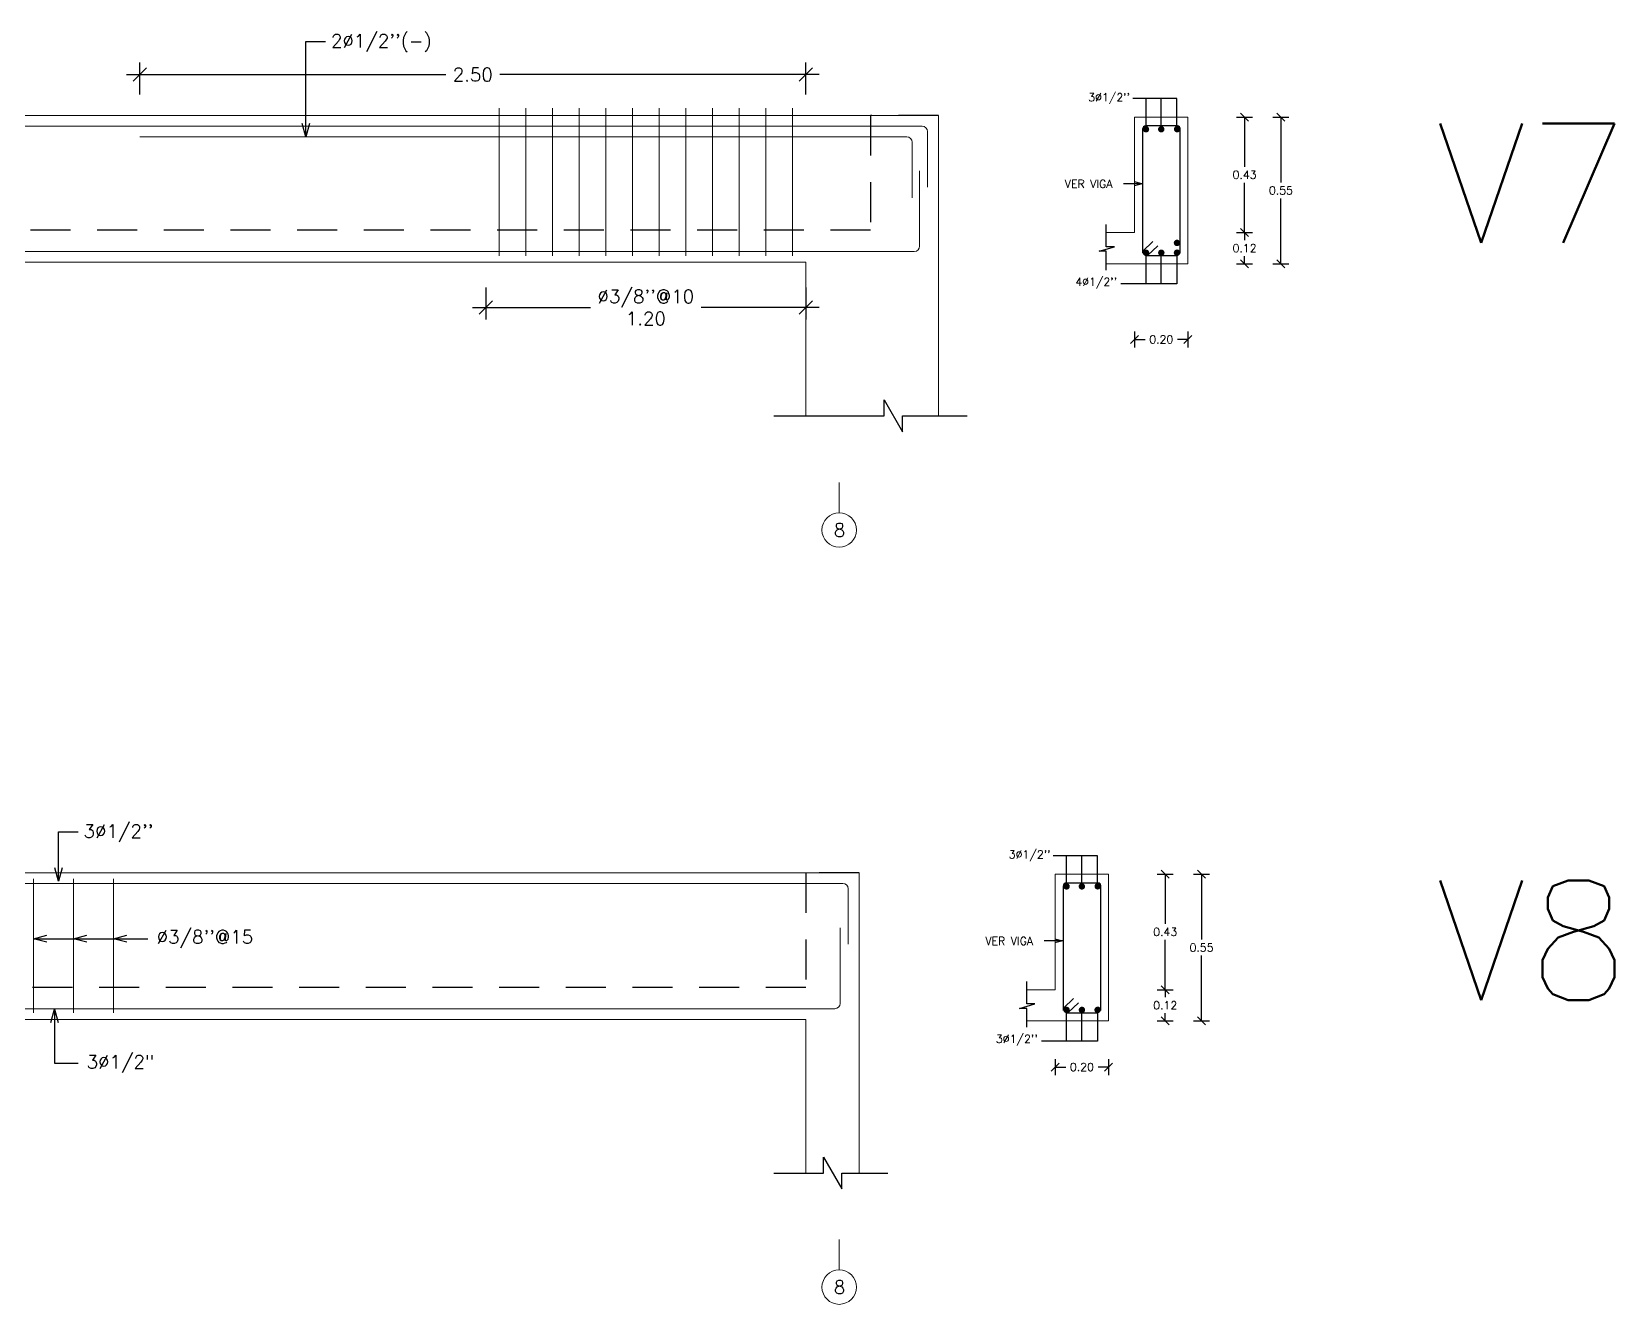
# Model space of a CAD drawing. Header units: metres. Extents: x -44 to 358, y -286 to 66.
# Drawn here: x 31.39 to 37.32, y -67.51 to -62.74 of the extents above; entities that cross this region are included whole.
import ezdxf

# ---------------------------------------------------------------- set-up
doc = ezdxf.new("R2010")
doc.units = ezdxf.units.M
doc.header["$LTSCALE"] = 0.3
doc.header["$PDMODE"] = 3
for name, pattern in [('CONTINU', [0]), ('DASHED', [0.75, 0.5, -0.25]), ('HIDDEN', [9.525, 6.35, -3.175])]:
    doc.linetypes.add(name, pattern=pattern)
for name, color, linetype in [('ACERO', 5, 'Continuous'), ('BP', 3, 'Continuous'), ('DETALLE', 3, 'Continuous'), ('DIMTEXTO', 4, 'Continuous'), ('Losas', 8, 'Continuous'), ('SECCION', 1, 'Continuous'), ('texto acero', 4, 'Continuous')]:
    doc.layers.add(name, color=color, linetype=linetype)
doc.layers.add('VIGAS', color=1, linetype='HIDDEN', lineweight=15)
doc.styles.add('RomanS', font='romans.shx')
doc.styles.add('SIMPLEX', font='simplex_.ttf', dxfattribs={"height": 0.2})
doc.styles.add('SMPLEX', font='simplex.shx')
doc.dimstyles.new('D-15', dxfattribs={"dimscale": 0.15, "dimtxt": 0.2, "dimasz": 0.2, "dimexe": 0.18, "dimexo": 0.2, "dimgap": 0.1, "dimtad": 0, "dimtih": 1, "dimtoh": 1, "dimzin": 0, "dimdsep": 46, "dimtxsty": 'SMPLEX', "dimblk": 'OBLIQUE', "dimcen": 0.09, "dimdle": 0.2, "dimclrd": 4, "dimclre": 4, "dimclrt": 4, "dimadec": 0, "dimazin": 0, "dimtfac": 1, "dimtofl": 0, "dimtmove": 0, "dimatfit": 3, "dimldrblk": 'OPEN30', "dimfxl": 1, "dimtolj": 1, "dimtzin": 0, "dimarcsym": 0})
doc.dimstyles.new('DIM-15', dxfattribs={"dimscale": 0.15, "dimtxt": 0.2, "dimasz": 0.2, "dimexe": 0.2, "dimexo": 0.1, "dimgap": 0.1, "dimtad": 0, "dimtih": 1, "dimtoh": 1, "dimzin": 0, "dimdsep": 46, "dimtxsty": 'RomanS', "dimblk1": 'OBLIQUE', "dimblk2": 'OBLIQUE', "dimsah": 1, "dimcen": 0.09, "dimclrd": 4, "dimclre": 4, "dimclrt": 4, "dimadec": 0, "dimazin": 0, "dimtfac": 1, "dimtofl": 0, "dimtmove": 1, "dimatfit": 3, "dimldrblk": 'OBLIQUE', "dimfxl": 0.2, "dimfxlon": 1, "dimtolj": 1, "dimtzin": 0, "dimarcsym": 0})
doc.dimstyles.new('DIM-25', dxfattribs={"dimscale": 0.25, "dimtxt": 0.2, "dimasz": 0.2, "dimexe": 0.18, "dimexo": 0.2, "dimgap": 0.1, "dimtad": 0, "dimtih": 1, "dimtoh": 1, "dimzin": 0, "dimdsep": 46, "dimtxsty": 'SMPLEX', "dimblk": 'OBLIQUE', "dimcen": 0.09, "dimdle": 0.2, "dimclrd": 4, "dimclre": 4, "dimclrt": 4, "dimadec": 0, "dimazin": 0, "dimtfac": 1, "dimtofl": 0, "dimtmove": 0, "dimatfit": 3, "dimldrblk": 'OPEN30', "dimfxl": 0.3, "dimfxlon": 1, "dimtolj": 1, "dimtzin": 0, "dimarcsym": 0})

# ---------------------------------------------------------------- blocks, each defined once
blk = doc.blocks.new('_OBLIQUE')
at = {"color": 0, "linetype": 'ByBlock'}
blk.add_line((-0.5, -0.5), (0.5, 0.5), dxfattribs=at)
blk = doc.blocks.new('_Open30')
at = {"color": 0, "lineweight": -2}
for p, q in [((-1, 0.27), (0, 0)), ((0, 0), (-1, -0.27)), ((0, 0), (-1, 0))]:
    blk.add_line(p, q, dxfattribs=at)
blk = doc.blocks.new('*U2096')
at = {"layer": 'ACERO', "linetype": 'Continuous', "lineweight": 0}
blk.add_line((0, 0.2515), (0, -0.3015), dxfattribs=at)
blk = doc.blocks.new('*U2097')
at = {"layer": 'DIMTEXTO', "color": 0, "linetype": 'ByBlock', "lineweight": -2, "transparency": 16777216}
for p in [(0, 0), (0.1, 0), (0.2, 0), (0.3, 0), (0.4, 0), (0.5, 0), (0.6, 0), (0.7, 0), (0.8, 0), (0.9, 0), (1, 0), (1.1, 0)]:
    blk.add_blockref('*U2096', p, dxfattribs=at)
blk = doc.blocks.new('*D2100')
at = {"layer": 'DEFPOINTS', "color": 0, "linetype": 'Continuous', "transparency": 16777216}
for p in [(35.7249, -63.0624), (36.0736, -63.0624), (35.7249, -63.6124)]:
    blk.add_point(p, dxfattribs=at)
at = {"layer": 'DIMTEXTO', "color": 4, "linetype": 'Continuous', "lineweight": -2, "transparency": 16777216}
for p, q in [((36.0436, -63.0624), (36.1036, -63.0624)), ((36.0736, -63.0624), (36.0736, -63.3074)), ((36.0736, -63.6124), (36.0736, -63.3674)), ((36.0436, -63.6124), (36.1036, -63.6124))]:
    blk.add_line(p, q, dxfattribs=at)
at = {"layer": 'DIMTEXTO', "color": 4, "linetype": 'Continuous', "lineweight": -2, "transparency": 16777216, "xscale": 0.03, "yscale": 0.03, "zscale": 0.03}
for p, rotation in [((36.0736, -63.0624), 90), ((36.0736, -63.6124), 270)]:
    blk.add_blockref('_OBLIQUE', p, dxfattribs=dict(at, rotation=rotation))
at = {"layer": 'DIMTEXTO', "color": 4, "linetype": 'Continuous', "lineweight": 0, "transparency": 16777216, "insert": (36.0736, -63.3374), "char_height": 0.03, "attachment_point": 5, "style": 'SMPLEX'}
blk.add_mtext('\\A1;0.55', dxfattribs=at)
blk = doc.blocks.new('*D2101')
at = {"layer": 'DEFPOINTS', "color": 0, "linetype": 'Continuous', "transparency": 16777216}
for p in [(35.7249, -63.4953), (35.9373, -63.4953), (35.7249, -63.6124)]:
    blk.add_point(p, dxfattribs=at)
at = {"layer": 'DIMTEXTO', "color": 4, "linetype": 'Continuous', "lineweight": -2, "transparency": 16777216}
for p, q in [((35.9073, -63.4953), (35.9673, -63.4953)), ((35.9373, -63.4953), (35.9373, -63.5238)), ((35.9073, -63.6124), (35.9673, -63.6124)), ((35.9373, -63.6124), (35.9373, -63.5838))]:
    blk.add_line(p, q, dxfattribs=at)
at = {"layer": 'DIMTEXTO', "color": 4, "linetype": 'Continuous', "lineweight": -2, "transparency": 16777216, "xscale": 0.03, "yscale": 0.03, "zscale": 0.03}
for p, rotation in [((35.9373, -63.4953), 90), ((35.9373, -63.6124), 270)]:
    blk.add_blockref('_OBLIQUE', p, dxfattribs=dict(at, rotation=rotation))
at = {"layer": 'DIMTEXTO', "color": 4, "linetype": 'Continuous', "lineweight": 0, "transparency": 16777216, "insert": (35.9373, -63.5538), "char_height": 0.03, "attachment_point": 5, "style": 'SMPLEX'}
blk.add_mtext('\\A1;0.12', dxfattribs=at)
blk = doc.blocks.new('*D2102')
at = {"layer": 'DEFPOINTS', "color": 0, "linetype": 'Continuous', "transparency": 16777216}
for p in [(35.5249, -63.0624), (35.9373, -63.0624), (35.7249, -63.4953)]:
    blk.add_point(p, dxfattribs=at)
at = {"layer": 'DIMTEXTO', "color": 4, "linetype": 'Continuous', "lineweight": -2, "transparency": 16777216}
for p, q in [((35.9073, -63.0624), (35.9673, -63.0624)), ((35.9373, -63.0624), (35.9373, -63.2488)), ((35.9373, -63.4953), (35.9373, -63.3088)), ((35.9073, -63.4953), (35.9673, -63.4953))]:
    blk.add_line(p, q, dxfattribs=at)
at = {"layer": 'DIMTEXTO', "color": 4, "linetype": 'Continuous', "lineweight": -2, "transparency": 16777216, "xscale": 0.03, "yscale": 0.03, "zscale": 0.03}
for p, rotation in [((35.9373, -63.0624), 90), ((35.9373, -63.4953), 270)]:
    blk.add_blockref('_OBLIQUE', p, dxfattribs=dict(at, rotation=rotation))
at = {"layer": 'DIMTEXTO', "color": 4, "linetype": 'Continuous', "lineweight": 0, "transparency": 16777216, "insert": (35.9373, -63.2788), "char_height": 0.03, "attachment_point": 5, "style": 'SMPLEX'}
blk.add_mtext('\\A1;0.43', dxfattribs=at)
blk = doc.blocks.new('*D2106')
at = {"layer": 'DEFPOINTS', "color": 0, "linetype": 'Continuous', "transparency": 16777216}
for p in [(35.5249, -63.2395), (35.7249, -63.6124), (35.5249, -63.8961)]:
    blk.add_point(p, dxfattribs=at)
at = {"layer": 'DIMTEXTO', "color": 4, "linetype": 'Continuous', "lineweight": -2, "transparency": 16777216}
for p, q in [((35.5249, -63.8661), (35.5249, -63.9261)), ((35.5249, -63.8961), (35.5642, -63.8961)), ((35.7249, -63.8961), (35.6856, -63.8961)), ((35.7249, -63.8661), (35.7249, -63.9261))]:
    blk.add_line(p, q, dxfattribs=at)
at = {"layer": 'DIMTEXTO', "color": 4, "linetype": 'Continuous', "lineweight": -2, "transparency": 16777216, "xscale": 0.03, "yscale": 0.03, "zscale": 0.03, "rotation": 180}
blk.add_blockref('_OBLIQUE', (35.5249, -63.8961), dxfattribs=at)
at = {"layer": 'DIMTEXTO', "color": 4, "linetype": 'Continuous', "lineweight": -2, "transparency": 16777216, "xscale": 0.03, "yscale": 0.03, "zscale": 0.03}
blk.add_blockref('_OBLIQUE', (35.7249, -63.8961), dxfattribs=at)
at = {"layer": 'DIMTEXTO', "color": 4, "linetype": 'Continuous', "lineweight": 0, "transparency": 16777216, "insert": (35.6249, -63.8961), "char_height": 0.03, "attachment_point": 5, "style": 'SMPLEX'}
blk.add_mtext('\\A1;0.20', dxfattribs=at)
blk = doc.blocks.new('*D2103')
at = {"layer": 'DEFPOINTS', "color": 0, "linetype": 'Continuous', "transparency": 16777216}
for p in [(34.292, -62.9033), (31.794, -63.6066), (34.292, -63.6067)]:
    blk.add_point(p, dxfattribs=at)
at = {"layer": 'DIMTEXTO', "color": 4, "linetype": 'Continuous', "lineweight": -2, "transparency": 16777216}
for p, q in [((31.744, -62.9033), (32.9418, -62.9033)), ((31.794, -62.9783), (31.794, -62.8583)), ((34.342, -62.9033), (33.1442, -62.9033)), ((34.292, -62.9783), (34.292, -62.8583))]:
    blk.add_line(p, q, dxfattribs=at)
at = {"layer": 'DIMTEXTO', "color": 4, "linetype": 'Continuous', "lineweight": -2, "transparency": 16777216, "xscale": 0.05, "yscale": 0.05, "zscale": 0.05, "rotation": 180}
blk.add_blockref('_OBLIQUE', (31.794, -62.9033), dxfattribs=at)
at = {"layer": 'DIMTEXTO', "color": 4, "linetype": 'Continuous', "lineweight": -2, "transparency": 16777216, "xscale": 0.05, "yscale": 0.05, "zscale": 0.05}
blk.add_blockref('_OBLIQUE', (34.292, -62.9033), dxfattribs=at)
at = {"layer": 'DIMTEXTO', "color": 4, "linetype": 'Continuous', "transparency": 16777216, "insert": (33.043, -62.9033), "char_height": 0.05, "attachment_point": 5, "style": 'SMPLEX'}
blk.add_mtext('\\A1;2.50', dxfattribs=at)
blk = doc.blocks.new('*D2110')
at = {"layer": 'DEFPOINTS', "color": 0, "linetype": 'Continuous', "transparency": 16777216}
for p in [(33.092, -63.6067), (34.292, -63.6067), (34.292, -63.7763)]:
    blk.add_point(p, dxfattribs=at)
at = {"layer": 'DIMTEXTO', "color": 4, "linetype": 'Continuous', "lineweight": -2, "transparency": 16777216}
for p, q in [((33.092, -63.7013), (33.092, -63.8213)), ((34.292, -63.7013), (34.292, -63.8213)), ((33.042, -63.7763), (33.4848, -63.7763)), ((34.342, -63.7763), (33.8991, -63.7763))]:
    blk.add_line(p, q, dxfattribs=at)
at = {"layer": 'DIMTEXTO', "color": 4, "linetype": 'Continuous', "lineweight": -2, "transparency": 16777216, "xscale": 0.05, "yscale": 0.05, "zscale": 0.05, "rotation": 180}
blk.add_blockref('_OBLIQUE', (33.092, -63.7763), dxfattribs=at)
at = {"layer": 'DIMTEXTO', "color": 4, "linetype": 'Continuous', "lineweight": -2, "transparency": 16777216, "xscale": 0.05, "yscale": 0.05, "zscale": 0.05}
blk.add_blockref('_OBLIQUE', (34.292, -63.7763), dxfattribs=at)
at = {"layer": 'DIMTEXTO', "color": 4, "linetype": 'Continuous', "transparency": 16777216, "insert": (33.692, -63.7763), "char_height": 0.05, "attachment_point": 5, "style": 'SMPLEX'}
blk.add_mtext("\\A1;%%C3/8''@10\\P1.20", dxfattribs=at)
blk = doc.blocks.new('*D2113')
at = {"layer": 'DEFPOINTS', "color": 0, "linetype": 'Continuous', "transparency": 16777216}
for p in [(35.4272, -65.9009), (35.7758, -65.9009), (35.4272, -66.4509)]:
    blk.add_point(p, dxfattribs=at)
at = {"layer": 'DIMTEXTO', "color": 4, "linetype": 'Continuous', "lineweight": -2, "transparency": 16777216}
for p, q in [((35.7458, -65.9009), (35.8058, -65.9009)), ((35.7758, -65.9009), (35.7758, -66.1459)), ((35.7758, -66.4509), (35.7758, -66.2059)), ((35.7458, -66.4509), (35.8058, -66.4509))]:
    blk.add_line(p, q, dxfattribs=at)
at = {"layer": 'DIMTEXTO', "color": 4, "linetype": 'Continuous', "lineweight": -2, "transparency": 16777216, "xscale": 0.03, "yscale": 0.03, "zscale": 0.03}
for p, rotation in [((35.7758, -65.9009), 90), ((35.7758, -66.4509), 270)]:
    blk.add_blockref('_OBLIQUE', p, dxfattribs=dict(at, rotation=rotation))
at = {"layer": 'DIMTEXTO', "color": 4, "linetype": 'Continuous', "lineweight": 0, "transparency": 16777216, "insert": (35.7758, -66.1759), "char_height": 0.03, "attachment_point": 5, "style": 'SMPLEX'}
blk.add_mtext('\\A1;0.55', dxfattribs=at)
blk = doc.blocks.new('*D2114')
at = {"layer": 'DEFPOINTS', "color": 0, "linetype": 'Continuous', "transparency": 16777216}
for p in [(35.4272, -66.3338), (35.6395, -66.3338), (35.4272, -66.4509)]:
    blk.add_point(p, dxfattribs=at)
at = {"layer": 'DIMTEXTO', "color": 4, "linetype": 'Continuous', "lineweight": -2, "transparency": 16777216}
for p, q in [((35.6095, -66.3338), (35.6695, -66.3338)), ((35.6395, -66.3338), (35.6395, -66.3623)), ((35.6095, -66.4509), (35.6695, -66.4509)), ((35.6395, -66.4509), (35.6395, -66.4223))]:
    blk.add_line(p, q, dxfattribs=at)
at = {"layer": 'DIMTEXTO', "color": 4, "linetype": 'Continuous', "lineweight": -2, "transparency": 16777216, "xscale": 0.03, "yscale": 0.03, "zscale": 0.03}
for p, rotation in [((35.6395, -66.3338), 90), ((35.6395, -66.4509), 270)]:
    blk.add_blockref('_OBLIQUE', p, dxfattribs=dict(at, rotation=rotation))
at = {"layer": 'DIMTEXTO', "color": 4, "linetype": 'Continuous', "lineweight": 0, "transparency": 16777216, "insert": (35.6395, -66.3923), "char_height": 0.03, "attachment_point": 5, "style": 'SMPLEX'}
blk.add_mtext('\\A1;0.12', dxfattribs=at)
blk = doc.blocks.new('*D2115')
at = {"layer": 'DEFPOINTS', "color": 0, "linetype": 'Continuous', "transparency": 16777216}
for p in [(35.2272, -65.9009), (35.6395, -65.9009), (35.4272, -66.3338)]:
    blk.add_point(p, dxfattribs=at)
at = {"layer": 'DIMTEXTO', "color": 4, "linetype": 'Continuous', "lineweight": -2, "transparency": 16777216}
for p, q in [((35.6095, -65.9009), (35.6695, -65.9009)), ((35.6395, -65.9009), (35.6395, -66.0873)), ((35.6395, -66.3338), (35.6395, -66.1473)), ((35.6095, -66.3338), (35.6695, -66.3338))]:
    blk.add_line(p, q, dxfattribs=at)
at = {"layer": 'DIMTEXTO', "color": 4, "linetype": 'Continuous', "lineweight": -2, "transparency": 16777216, "xscale": 0.03, "yscale": 0.03, "zscale": 0.03}
for p, rotation in [((35.6395, -65.9009), 90), ((35.6395, -66.3338), 270)]:
    blk.add_blockref('_OBLIQUE', p, dxfattribs=dict(at, rotation=rotation))
at = {"layer": 'DIMTEXTO', "color": 4, "linetype": 'Continuous', "lineweight": 0, "transparency": 16777216, "insert": (35.6395, -66.1173), "char_height": 0.03, "attachment_point": 5, "style": 'SMPLEX'}
blk.add_mtext('\\A1;0.43', dxfattribs=at)
blk = doc.blocks.new('*D2118')
at = {"layer": 'DEFPOINTS', "color": 0, "linetype": 'Continuous', "transparency": 16777216}
for p in [(35.2272, -66.078), (35.4272, -66.4509), (35.2272, -66.6238)]:
    blk.add_point(p, dxfattribs=at)
at = {"layer": 'DIMTEXTO', "color": 4, "linetype": 'Continuous', "lineweight": -2, "transparency": 16777216}
for p, q in [((35.2272, -66.5938), (35.2272, -66.6538)), ((35.2272, -66.6238), (35.2665, -66.6238)), ((35.4272, -66.6238), (35.3879, -66.6238)), ((35.4272, -66.5938), (35.4272, -66.6538))]:
    blk.add_line(p, q, dxfattribs=at)
at = {"layer": 'DIMTEXTO', "color": 4, "linetype": 'Continuous', "lineweight": -2, "transparency": 16777216, "xscale": 0.03, "yscale": 0.03, "zscale": 0.03, "rotation": 180}
blk.add_blockref('_OBLIQUE', (35.2272, -66.6238), dxfattribs=at)
at = {"layer": 'DIMTEXTO', "color": 4, "linetype": 'Continuous', "lineweight": -2, "transparency": 16777216, "xscale": 0.03, "yscale": 0.03, "zscale": 0.03}
blk.add_blockref('_OBLIQUE', (35.4272, -66.6238), dxfattribs=at)
at = {"layer": 'DIMTEXTO', "color": 4, "linetype": 'Continuous', "lineweight": 0, "transparency": 16777216, "insert": (35.3272, -66.6238), "char_height": 0.03, "attachment_point": 5, "style": 'SMPLEX'}
blk.add_mtext('\\A1;0.20', dxfattribs=at)

msp = doc.modelspace()

# ---------------------------------------------------------------- linework, layer by layer
at = {"layer": 'ACERO', "linetype": 'Continuous', "lineweight": 0}
for p, q in [((26.4400243, -63.0966728), (34.7283498, -63.0966781)), ((31.7940193, -63.1366762), (34.6705142, -63.136678)), ((34.7185355, -63.2633959), (34.7185355, -63.5465057)), ((26.4846779, -63.5665004), (34.6985355, -63.5665057)), ((26.4400243, -65.9351773), (34.4305823, -65.9351826)), ((31.3959447, -65.9177052), (31.3959447, -66.4207003)), ((31.5459447, -65.9177052), (31.5459447, -66.4207003)), ((31.6959447, -65.9177052), (31.6959447, -66.4207003)), ((34.420768, -66.1019004), (34.420768, -66.3850102)), ((26.4846779, -66.4050049), (34.400768, -66.4050102))]:
    msp.add_line(p, q, dxfattribs=at)
at = {"layer": 'ACERO'}
for p, q in [((35.5555611, -63.5729713, 0.4671289), (35.5555611, -63.1057521)), ((35.6858148, -63.0957521), (35.5655611, -63.0957521)), ((35.6958148, -63.5729713, 0.4671289), (35.6958148, -63.1057521)), ((35.5557099, -63.5649887, 0.4671289), (35.5936868, -63.5287978, 0.4671289)), ((35.5737129, -63.5808833, 0.4671289), (35.6116898, -63.5446924, 0.4671289)), ((35.6858148, -63.5829713, 0.4671289), (35.5655611, -63.5829713, 0.4671289)), ((35.3880473, -65.9342566), (35.2677936, -65.9342566)), ((35.2577936, -66.4114758, 0.4671289), (35.2577936, -65.9442566)), ((35.3980473, -66.4114758, 0.4671289), (35.3980473, -65.9442566)), ((35.2579424, -66.4034932, 0.4671289), (35.2959194, -66.3673024, 0.4671289)), ((35.2759454, -66.4193878, 0.4671289), (35.3139223, -66.3831969, 0.4671289)), ((35.3880473, -66.4214758, 0.4671289), (35.2677936, -66.4214758, 0.4671289))]:
    msp.add_line(p, q, dxfattribs=at)
at = {"layer": 'ACERO', "linetype": 'Continuous', "lineweight": 0}
for points in [[(34.6705142, -63.136678, -0.414213562), (34.6905142, -63.156678), (34.6905142, -63.365097)], [(34.7283498, -63.0966781, -0.414213562), (34.7483498, -63.1166781), (34.7483498, -63.325097)], [(34.4305823, -65.9351826, -0.414213562), (34.4505823, -65.9551826), (34.4505823, -66.1636016)]]:
    msp.add_lwpolyline(points, format="xyb", dxfattribs=at)
at = {"layer": 'ACERO', "const_width": 0.012}
for points in [[(35.5734515, -63.1080933, 1), (35.5614515, -63.1080933, 1)], [(35.63075, -63.1080933, 1), (35.61875, -63.1080933, 1)], [(35.690443, -63.1077851, 1), (35.678443, -63.1077851, 1)], [(35.6897888, -63.534134, 1), (35.6777888, -63.534134, 1)], [(35.6897888, -63.5712005, 1), (35.6777888, -63.5712005, 1)], [(35.275684, -65.9465978, 1), (35.263684, -65.9465978, 1)], [(35.3329825, -65.9465978, 1), (35.3209825, -65.9465978, 1)], [(35.3926755, -65.9462897, 1), (35.3806755, -65.9462897, 1)], [(35.3920213, -66.4097051, 1), (35.3800213, -66.4097051, 1)]]:
    msp.add_lwpolyline(points, format="xyb", close=True, dxfattribs=at)
at = {"layer": 'ACERO', "const_width": 0.012, "elevation": 0.4671289}
for points in [[(35.5736372, -63.5712005, 1), (35.5616372, -63.5712005, 1)], [(35.6310022, -63.5712005, 1), (35.6190022, -63.5712005, 1)], [(35.6901181, -63.570757, 1), (35.6781181, -63.570757, 1)], [(35.2758697, -66.4097051, 1), (35.2638697, -66.4097051, 1)], [(35.3332347, -66.4097051, 1), (35.3212347, -66.4097051, 1)], [(35.3923506, -66.4092615, 1), (35.3803506, -66.4092615, 1)]]:
    msp.add_lwpolyline(points, format="xyb", close=True, dxfattribs=at)
at = {"layer": 'ACERO'}
for centre, start, end in [((35.5655611, -63.1057521), 90, 180), ((35.6858148, -63.1057521), 0, 90), ((35.2677936, -65.9442566), 90, 180), ((35.3880473, -65.9442566), 0, 90)]:
    msp.add_arc(centre, 0.01, start, end, dxfattribs=at)
at = {"layer": 'ACERO', "linetype": 'Continuous', "lineweight": 0}
for centre in [(34.6985355, -63.5465057), (34.400768, -66.3850102)]:
    msp.add_arc(centre, 0.02, 270, 0, dxfattribs=at)
at = {"layer": 'BP'}
for points in [[(35.4183613, -63.6361373), (35.4183613, -63.5655932), (35.3913083, -63.5655932), (35.4488072, -63.5484388), (35.4183613, -63.5484388), (35.4183613, -63.4649857)], [(35.1205938, -66.4746419), (35.1205938, -66.4040977), (35.0935408, -66.4040977), (35.1510397, -66.3869433), (35.1205938, -66.3869433), (35.1205938, -66.3034902)]]:
    msp.add_lwpolyline(points, dxfattribs=at)
at = {"layer": 'DETALLE', "ltscale": 0.2}
for points in [[(34.1724659, -64.1827904), (34.5853378, -64.1827904), (34.5853378, -64.122946), (34.6545437, -64.2421841), (34.6545437, -64.1827904), (34.8969419, -64.1827904)], [(34.1724659, -67.0212949), (34.3583342, -67.0212949), (34.3583342, -66.9614505), (34.42754, -67.0806886), (34.42754, -67.0212949), (34.5991744, -67.0212949)]]:
    msp.add_lwpolyline(points, dxfattribs=at)
at = {"layer": 'DIMTEXTO', "elevation": 0.4671289}
for points in [[(35.6832596, -63.1006501), (35.6832596, -62.9928981), (35.5175561, -62.9928981)], [(35.5676372, -63.1035463), (35.5676372, -62.9928981)], [(35.6249357, -63.1035463), (35.6249357, -62.9928981)], [(35.5676372, -63.6878183), (35.5676372, -63.5652005)], [(35.6250022, -63.6878183), (35.6250022, -63.5652005)], [(35.3854921, -65.9391546), (35.3854921, -65.8314026), (35.2197886, -65.8314026)], [(35.2698697, -65.9420509), (35.2698697, -65.8314026)], [(35.3271682, -65.9420509), (35.3271682, -65.8314026)], [(35.2698697, -66.5263229), (35.2698697, -66.4037051)], [(35.3272347, -66.5263229), (35.3272347, -66.4037051)]]:
    msp.add_lwpolyline(points, dxfattribs=at)
at = {"layer": 'DIMTEXTO'}
for points in [[(35.6837888, -63.564766), (35.6837888, -63.6878183), (35.4731974, -63.6878183)], [(35.3860213, -66.4032706), (35.3860213, -66.5263229), (35.1754299, -66.5263229)]]:
    msp.add_lwpolyline(points, dxfattribs=at)
at = {"layer": 'Losas', "linetype": 'DASHED'}
for points in [[(34.7897525, -63.056714), (34.5340188, -63.056714), (34.5340188, -63.4866209)], [(34.5340188, -63.4866209), (26.644476, -63.4866221)], [(34.491985, -65.8952185), (34.291985, -65.8952185), (34.291985, -66.3251254)], [(34.291985, -66.3251254), (26.644476, -66.3251266)]]:
    msp.add_lwpolyline(points, dxfattribs=at)
at = {"layer": 'SECCION', "linetype": 'CONTINU', "lineweight": 0}
for p, q in [((35.7249357, -63.0623734), (35.5249357, -63.0623734)), ((35.5249357, -63.495295), (35.5249357, -63.0623734)), ((35.7249357, -63.6123734), (35.7249357, -63.0623734)), ((35.5249357, -63.495295), (35.4183613, -63.495295)), ((35.7249357, -63.6123734), (35.4183613, -63.6123734)), ((35.4271682, -65.900878), (35.2271682, -65.900878)), ((35.2271682, -66.3337995), (35.2271682, -65.900878)), ((35.4271682, -66.450878), (35.4271682, -65.900878)), ((35.2271682, -66.3337995), (35.1205938, -66.3337995)), ((35.4271682, -66.450878), (35.1205938, -66.450878))]:
    msp.add_line(p, q, dxfattribs=at)
at = {"layer": 'VIGAS', "linetype": 'Continuous', "lineweight": 0}
for p, q in [((26.3887423, -63.0567172), (34.7897525, -63.0567136)), ((34.7897525, -63.0567136), (34.7897525, -64.1827904)), ((34.291985, -63.6066167), (26.7380879, -63.6066154)), ((34.291985, -63.6066167), (34.291985, -64.1827904)), ((34.416985, -64.5459706), (34.416985, -64.4324754)), ((26.3887423, -65.8952218), (34.491985, -65.8952182)), ((34.491985, -65.8952182), (34.491985, -67.0212949)), ((34.291985, -66.4451213), (28.891985, -66.4451203)), ((34.291985, -66.4451213), (34.291985, -67.0212949)), ((34.416985, -67.3844751), (34.416985, -67.2709799))]:
    msp.add_line(p, q, dxfattribs=at)
for centre in [(34.416985, -64.6104496), (34.416985, -67.4489541)]:
    msp.add_circle(centre, 0.064479, dxfattribs=at)

# ---------------------------------------------------------------- block references
at = {"layer": 'DIMTEXTO', "xscale": -1}
msp.add_blockref('*U2097', (34.2416502, -63.2807976), dxfattribs=at)

# ---------------------------------------------------------------- texts
at = {"layer": 'DIMTEXTO', "color": 4, "linetype": 'Continuous', "lineweight": 0, "char_height": 0.05, "style": 'SMPLEX'}
for s, insert, attachment_point in [("2%%C1/2''(-)", (32.5115066, -62.7850297), 4), ('8', (34.4182992, -64.6104496), 5), ("3%%C1/2''", (31.5836737, -65.7476894), 4), ("%%C3/8''@15", (31.8575741, -66.1443904, 1.8575108), 4), ('8', (34.4182992, -67.4489541), 5)]:
    msp.add_mtext(s, dxfattribs=dict(at, insert=insert, attachment_point=attachment_point))
at = {"layer": 'DIMTEXTO', "color": 4, "char_height": 0.03, "attachment_point": 4, "style": 'SMPLEX'}
for s, insert in [("3%%C1/2''", (35.3508821, -62.9932931, 0.4671289)), ('VER VIGA', (35.2631272, -63.3127747, 0.1950288)), ("4%%C1/2''", (35.3024475, -63.6846273, 1.8575108)), ("3%%C1/2''", (35.0531147, -65.8317977, 0.4671289)), ('VER VIGA', (34.9653597, -66.1512792, 0.1950288)), ("3%%C1/2''", (35.00468, -66.5231318, 1.8575108))]:
    msp.add_mtext(s, dxfattribs=dict(at, insert=insert))
at = {"layer": 'DIMTEXTO', "char_height": 0.448, "attachment_point": 4, "style": 'SIMPLEX'}
for s, insert in [('V7', (36.6518225, -63.3100507)), ('V8', (36.6518225, -66.1485552))]:
    msp.add_mtext(s, dxfattribs=dict(at, insert=insert))

# ---------------------------------------------------------------- dimensions: what is measured, and where the dimension line sits
at = {"layer": 'DIMTEXTO', "linetype": 'Continuous'}
dim = msp.add_linear_dim(base=(34.2919848, -62.903268), p1=(31.7940193, -63.6066163), p2=(34.2919848, -63.606717), dimstyle='DIM-25', dxfattribs=at)
dim.commit()
dim.dimension.update_dxf_attribs({"geometry": '*D2103', "text_midpoint": (33.043002, -62.903268)})
at = {"layer": 'DIMTEXTO', "linetype": 'Continuous', "lineweight": 0}
for base, p1, p2, picture, middle in [((35.9372508, -63.0623734), (35.7249357, -63.495295), (35.5249357, -63.0623734), '*D2102', (35.9372508, -63.2788342)), ((36.0735569, -63.0623734), (35.7249357, -63.6123734), (35.7249357, -63.0623734), '*D2100', (36.0735569, -63.3373734)), ((35.9372508, -63.495295), (35.7249357, -63.6123734), (35.7249357, -63.495295), '*D2101', (35.9372508, -63.5538342)), ((35.6394834, -65.900878), (35.4271682, -66.3337995), (35.2271682, -65.900878), '*D2115', (35.6394834, -66.1173388)), ((35.7757894, -65.900878), (35.4271682, -66.450878), (35.4271682, -65.900878), '*D2113', (35.7757894, -66.175878)), ((35.6394834, -66.3337995), (35.4271682, -66.450878), (35.4271682, -66.3337995), '*D2114', (35.6394834, -66.3923388))]:
    dim = msp.add_linear_dim(base=base, p1=p1, p2=p2, angle=270, dimstyle='DIM-15', override={"dimtxsty": 'SMPLEX'}, dxfattribs=at)
    dim.commit()
    dim.dimension.update_dxf_attribs({"geometry": picture, "text_midpoint": middle})
for base, p1, p2, picture, middle in [((35.5249357, -63.8960598), (35.7249357, -63.6123734), (35.5249357, -63.2394519), '*D2106', (35.6249357, -63.8960598)), ((35.2271682, -66.6238422), (35.4271682, -66.450878), (35.2271682, -66.0779564), '*D2118', (35.3271682, -66.6238422))]:
    dim = msp.add_linear_dim(base=base, p1=p1, p2=p2, dimstyle='DIM-15', override={"dimtxsty": 'SMPLEX'}, dxfattribs=at)
    dim.commit()
    dim.dimension.update_dxf_attribs({"geometry": picture, "text_midpoint": middle})
at = {"layer": 'DIMTEXTO', "linetype": 'Continuous'}
dim = msp.add_linear_dim(base=(34.2919848, -63.7763424), p1=(33.0919851, -63.6067187), p2=(34.2919848, -63.606717), text="%%C3/8''@10\\P<>", dimstyle='DIM-25', dxfattribs=at)
dim.commit()
dim.dimension.update_dxf_attribs({"geometry": '*D2110', "text_midpoint": (33.691985, -63.7763424)})

# ---------------------------------------------------------------- leaders
at = {"layer": 'DIMTEXTO', "color": 4}
for points in [[(35.5539129, -63.3121399, 0.3783733), (35.4829829, -63.3121399, 0.3783733)], [(35.2561454, -66.1506444, 0.3783733), (35.1852154, -66.1506444, 0.3783733)]]:
    msp.add_leader(points, dimstyle='D-15', override={"dimgap": 0.1, "dimtad": 0}, dxfattribs=at)
at = {"layer": 'texto acero', "color": 1}
for points in [[(32.4172298, -63.1362998), (32.4172298, -62.7791125), (32.4908451, -62.7791125)], [(31.4893969, -65.9274547), (31.4893969, -65.7417723), (31.5630122, -65.7417723)], [(31.3959447, -66.142646), (31.8250972, -66.142646)], [(31.5459447, -66.142646), (31.8250972, -66.142646)], [(31.6959447, -66.142646), (31.8250972, -66.142646)], [(31.4747407, -66.4068742), (31.4747407, -66.6093871), (31.5631474, -66.6093871)]]:
    msp.add_leader(points, dimstyle='DIM-25', dxfattribs=at)

# ---------------------------------------------------------------- next in the draw order: texts
at = {"layer": 'DIMTEXTO', "color": 4, "linetype": 'Continuous', "lineweight": 0, "insert": (31.5951815, -66.6126412), "char_height": 0.05, "attachment_point": 4, "style": 'SMPLEX', "bg_fill": 3, "box_fill_scale": 1.2, "bg_fill_color": 256, "bg_fill_transparency": 0}
msp.add_mtext('3%%C1/2"', dxfattribs=at)

doc.saveas('drawing.dxf')
